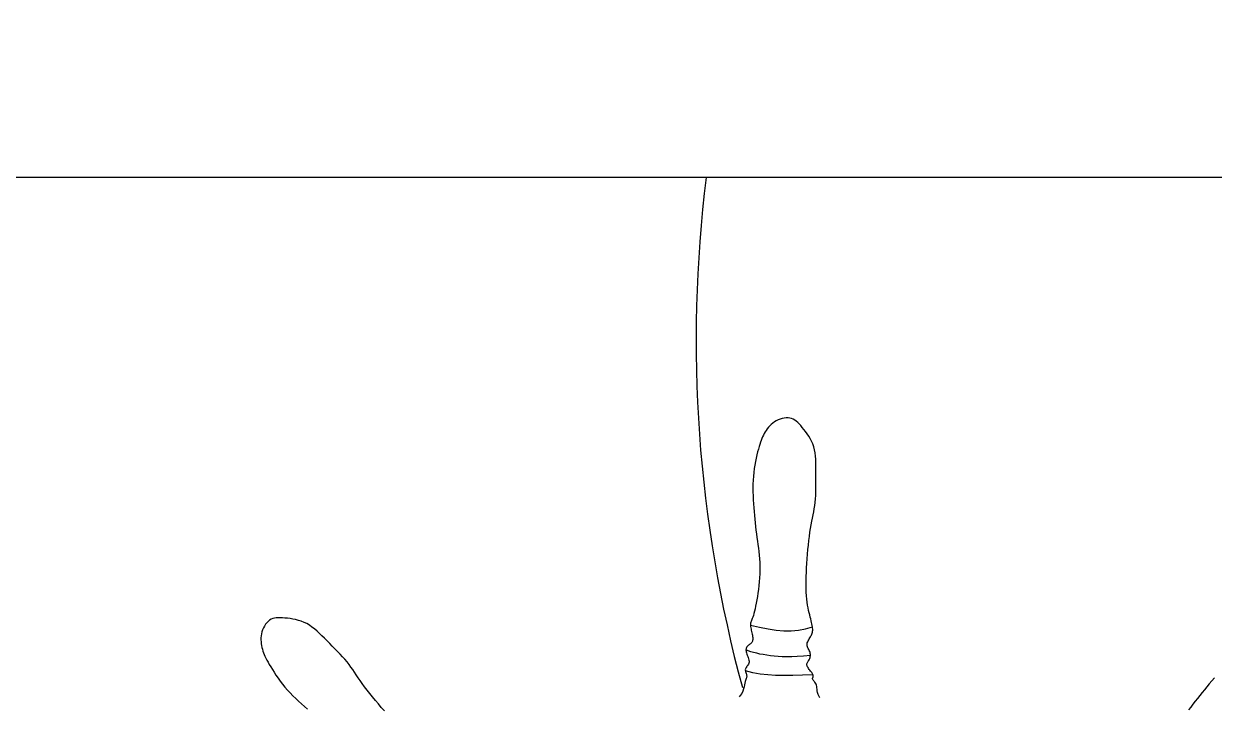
# Model space of a CAD drawing. Header units: inches. Extents: x 7.5 to 50, y 15.4 to 40.2.
# Drawn here: x 9.609 to 9.7707, y 21.4658 to 21.5588 of the extents above; entities that cross this region are included whole.
import ezdxf

# ---------------------------------------------------------------- set-up
doc = ezdxf.new("R2010")
doc.units = ezdxf.units.IN
doc.header["$MEASUREMENT"] = 0
doc.layers.add('02', color=2, linetype='Continuous')

msp = doc.modelspace()

# ---------------------------------------------------------------- linework, layer by layer
at = {"layer": '02'}
for points in [[(11.16826974418479, 23.56794742016897), (11.16826974418479, 21.53794742017013), (9.464629396372466, 21.53794742017013), (9.464629396372466, 23.56794742016897)], [(9.717175992946132, 21.46722423121643), (9.717066067080005, 21.46740160363803), (9.716929549626066, 21.46769948570833), (9.716847246787502, 21.46796567535163), (9.716803402914657, 21.46820377995861), (9.716782262125044, 21.4684174069636), (9.716768068769007, 21.46861016372819), (9.716745066964059, 21.46878565768672), (9.716701115756287, 21.46894697505301), (9.716638535303055, 21.46909511752271), (9.71656326045747, 21.4692305655855), (9.716481226305469, 21.46935379974563), (9.716398367467328, 21.46946530053643), (9.716320619028984, 21.46956554843306), (9.716253915843545, 21.4696550239543), (9.716204192996948, 21.46973420761893), (9.716175691499366, 21.46980379508128), (9.716165876756413, 21.46986534265412), (9.716170520563601, 21.46992062175665), (9.716185394250779, 21.46997140386626), (9.716206269380628, 21.47001946043125), (9.716228917748658, 21.47006656287082), (9.716249110684721, 21.47011448267691), (9.716262619984327, 21.47016499126872), (9.716265921755685, 21.47021965581477), (9.716258311918928, 21.4702792263353), (9.716239790241225, 21.47034424852715), (9.716210357421069, 21.47041526811623), (9.71617001345846, 21.47049283081393), (9.716118758819057, 21.47057748233161), (9.716056593502863, 21.4706697683952), (9.715983518208368, 21.47077023471608), (9.715900282883076, 21.47087894989196), (9.715810638661488, 21.47099407399325), (9.715719086392774, 21.47111329003489), (9.715630127158938, 21.47123428094452), (9.715548262274815, 21.471354729708), (9.715477992356746, 21.47147231931118), (9.715423818253903, 21.4715847327108), (9.715390241513951, 21.47168965289271), (9.715380376246749, 21.47178555795941), (9.715391790303393, 21.47187410656731), (9.715420664795666, 21.47195775253309), (9.71546318106818, 21.47203894967348), (9.715515520465551, 21.47212015177607), (9.7155738636339, 21.47220381267213), (9.7156343923835, 21.47229238616379), (9.715693287826134, 21.47238832603868), (9.71574709428939, 21.47249344964181), (9.715793810826717, 21.47260702830059), (9.715831799241705, 21.47272769692896), (9.715859422036438, 21.4728540903681), (9.715875041247337, 21.47298484350282), (9.715877018910824, 21.47311859118887), (9.715863717296152, 21.47325396831108), (9.715833498672573, 21.47338960973972), (9.715785952792494, 21.47352442381922), (9.715725582367732, 21.47365841283423), (9.715658117127596, 21.473791852529), (9.715589287499888, 21.47392501867686), (9.71552482344675, 21.47405818702206), (9.715470455628811, 21.47419163330884), (9.715431913775383, 21.47432563331055), (9.715414928081437, 21.47446046278598), (9.715423546307711, 21.4745962601966), (9.71545508508104, 21.47473261490192), (9.71550517812836, 21.47486897899322), (9.715569459875105, 21.47500480453269), (9.715643563815384, 21.47513954359707), (9.715723124141796, 21.47527264826309), (9.715803774814113, 21.47540357062204), (9.715881149792104, 21.4755317627361), (9.71595151982735, 21.47565704081459), (9.716013703537165, 21.47578067761166), (9.716067155399351, 21.4759043099995), (9.716111331055863, 21.47602957486485), (9.716145685450165, 21.47615810907988), (9.71616967352572, 21.47629154953135), (9.716182750691651, 21.47643153309142), (9.716184371891423, 21.47657969664684), (9.71617424236144, 21.47673760896684), (9.716153067345722, 21.47690656652518), (9.716121802846892, 21.47708779763449), (9.716081404634743, 21.47728253068014), (9.716032827780573, 21.47749199397473), (9.715977028287007, 21.47771741590365), (9.715914961691006, 21.47796002479405), (9.715847583762361, 21.47822104898766), (9.715776054696171, 21.47850169422706), (9.715702353087245, 21.47880307568372), (9.71562866265419, 21.47912628588634), (9.715557166649951, 21.47947241739272), (9.715490048560305, 21.47984256273154), (9.715429491638197, 21.48023781447515), (9.715377679602234, 21.4806592651377), (9.715336795938192, 21.48110800729152), (9.71530850049573, 21.48158456473281), (9.715292360442682, 21.4820871864005), (9.715287419776423, 21.48261355253013), (9.715292722028671, 21.48316134331359), (9.715307311429633, 21.48372823897186), (9.715330231278195, 21.48431191971137), (9.715360525804563, 21.48491006573855), (9.715397238540454, 21.48552035728896), (9.715439572273745, 21.4861399061712), (9.715487365187137, 21.48676355071908), (9.715540614486663, 21.48738556088316), (9.715599317378356, 21.48800020661398), (9.715663470835416, 21.48860175784754), (9.715733071831046, 21.48918448453438), (9.715808117804109, 21.48974265662506), (9.715888605494975, 21.49027054405557), (9.715974123957558, 21.49076455398714), (9.716062629171638, 21.49122964232189), (9.716151669430538, 21.49167290215807), (9.716238792096256, 21.49210142662302), (9.716321544996454, 21.49252230881499), (9.716397476191624, 21.49294264186134), (9.716464133509426, 21.49336951884576), (9.716519065010353, 21.49381003288105), (9.716560563580124, 21.49426947270073), (9.716589905130668, 21.49474590943388), (9.71660911039914, 21.49523560983031), (9.71662020082119, 21.49573484063982), (9.716625197133972, 21.49623986862677), (9.716626120540305, 21.4967469605264), (9.716624992010175, 21.49725238310308), (9.71662383251357, 21.49775240307751), (9.716623621103345, 21.49824377508154), (9.716621168698175, 21.49872520508612), (9.716612244066773, 21.49919588695881), (9.716592615512191, 21.49965501452349), (9.716558052035971, 21.50010178163317), (9.716504322406827, 21.50053538214085), (9.716427195393472, 21.50095500989952), (9.716322439298956, 21.50135985871854), (9.716187369120298, 21.50174916862412), (9.716025482206597, 21.50212236418989), (9.715841821436761, 21.50247891617725), (9.715641430388196, 21.50281829530392), (9.715429352172642, 21.50313997231675), (9.71521062990184, 21.50344341794804), (9.714990307153194, 21.50372810294463), (9.714773426572783, 21.50399349805335), (9.714563688305198, 21.50423888379843), (9.71435941853094, 21.50446277998814), (9.714157599066375, 21.50466351617903), (9.713955212659194, 21.50483942195675), (9.713749241824253, 21.50498882692151), (9.713536669076412, 21.50511006062985), (9.713314476930528, 21.50520145268198), (9.713079647668629, 21.50526133264899), (9.712830354035823, 21.50528866335768), (9.712569530862375, 21.50528494046845), (9.712301303208797, 21.50525229294104), (9.712029795902772, 21.50519284967701), (9.711759133771984, 21.50510873960699), (9.711493442342608, 21.50500209164708), (9.711236845976664, 21.50487503471337), (9.710993470200329, 21.50472969773651), (9.710766618181943, 21.5045681914136), (9.710556307849465, 21.50439255355119), (9.710361735005854, 21.50420480373683), (9.710182095919727, 21.50400696155808), (9.710016586859702, 21.50380104658795), (9.709864403628735, 21.50358907841397), (9.709724742728277, 21.50337307662372), (9.709596799961282, 21.50315506080475), (9.70947958696167, 21.50293598614477), (9.709371376126064, 21.50271255031945), (9.709270255216389, 21.50248038661918), (9.709174311761736, 21.50223512829067), (9.70908163398969, 21.50197240863887), (9.708990309429346, 21.50168786092505), (9.708898426075457, 21.50137711842505), (9.708804071224286, 21.50103581444379), (9.708706106799646, 21.50066090143188), (9.708606489510267, 21.50025460877183), (9.708507949295445, 21.49982048499184), (9.7084132170258, 21.49936207866373), (9.70832502287346, 21.4988829383157), (9.708246097010552, 21.49838661253413), (9.708179170307695, 21.49787664984721), (9.708126972937016, 21.49735659882678), (9.70809148489031, 21.49682966655488), (9.70807168357539, 21.49629769431446), (9.708065796219735, 21.49576218195686), (9.708072050283654, 21.49522462927522), (9.708088672761797, 21.4946865361209), (9.70811389064881, 21.49414940230159), (9.708145931405006, 21.4936147276541), (9.708183022025032, 21.49308401200066), (9.708223685198455, 21.49255850519072), (9.708267625463186, 21.49203845719709), (9.708314842819227, 21.49152386804887), (9.708365337033747, 21.4910147377315), (9.708419108572407, 21.49051106627409), (9.708476157202377, 21.49001285366209), (9.708536482690825, 21.48952009991005), (9.708600085270582, 21.48903280503252), (9.708666532807975, 21.48855058225414), (9.708733664168967, 21.48807149772725), (9.708798885853021, 21.48759323082883), (9.708859604592426, 21.48711346093584), (9.708913227119474, 21.48662986742526), (9.708957159933625, 21.48614012965951), (9.70898880953434, 21.48564192703012), (9.70900558311957, 21.48513293891407), (9.709005615250199, 21.48461202743889), (9.708989953664123, 21.48408278577805), (9.708960374393492, 21.48354998989922), (9.708918653470455, 21.48301841572644), (9.708866566927163, 21.48249283919828), (9.708805890795766, 21.48197803628242), (9.708738401108413, 21.48147878288834), (9.708665873664422, 21.48099985498371), (9.708589948057188, 21.48054552818318), (9.70851171672809, 21.48011807689287), (9.70843213567975, 21.47971927516588), (9.708352160681962, 21.47935089706986), (9.708272747504516, 21.47901471670153), (9.708194852382867, 21.47871250811401), (9.708119431319638, 21.47844604538947), (9.70804743985179, 21.47821710259556), (9.707979855868025, 21.4780259758201), (9.707917745499863, 21.47786704926072), (9.707862196299239, 21.47773322909158), (9.707814296516581, 21.47761742151594), (9.707775133470996, 21.47751253273706), (9.707745795412912, 21.4774114689582), (9.707727369894265, 21.47730713635352), (9.707720945165484, 21.47719244115539), (9.707727063721968, 21.47706197188487), (9.707744089462786, 21.47691704656715), (9.707769840764804, 21.47676066553064), (9.707802136470555, 21.476595829162), (9.707838794956906, 21.47642553778966), (9.70787763529922, 21.47625279180026), (9.707916475874363, 21.47608059150767), (9.707953135524868, 21.47591193731311), (9.707985523431553, 21.47574942028692), (9.708011912223874, 21.47559399459821), (9.708030664869575, 21.47544620511432), (9.708040144336401, 21.47530659673172), (9.708038713824926, 21.47517571434688), (9.708024736535727, 21.47505410282717), (9.707996575436546, 21.47494230709814), (9.70795259396079, 21.47484087201261), (9.707892064047037, 21.47474988817081), (9.70781789561267, 21.47466762894434), (9.707733907545908, 21.47459191337945), (9.707643918734966, 21.4745205605515), (9.707551748068063, 21.47445138949221), (9.707461214666246, 21.47438221927693), (9.707376137417732, 21.47431086896646), (9.707300334977909, 21.47423515762163), (9.707237035543649, 21.47415317684605), (9.707187102683811, 21.47406410850196), (9.707150808810248, 21.47396740699438), (9.707128426800473, 21.47386252675748), (9.70712022906634, 21.47374892219629), (9.707126488252534, 21.4736260477304), (9.707147476770906, 21.47349335775031), (9.707183467498972, 21.47335030670471), (9.707233732608138, 21.47319693966089), (9.707293543773694, 21.47303566452425), (9.707357172430484, 21.47286947983336), (9.707418890246181, 21.4727013841413), (9.70747296865563, 21.47253437600117), (9.707513678860842, 21.47237145399519), (9.707535292296662, 21.47221561664734), (9.707532080863594, 21.47206986255438), (9.707500497852443, 21.47193628180791), (9.707445727237491, 21.47181333085715), (9.70737513484898, 21.47169855768986), (9.707296086749984, 21.4715895103083), (9.707215948770745, 21.47148373668566), (9.707142087207167, 21.47137878486789), (9.707081867656662, 21.47127220279905), (9.707042656182303, 21.47116153851054), (9.707029590890734, 21.47104511195463), (9.707038898062883, 21.47092433100003), (9.707064575557588, 21.47080137546542), (9.707100621932177, 21.47067842518405), (9.707141035045488, 21.47055766000373), (9.70717981322202, 21.47044125972858), (9.70721095478627, 21.47033140420641), (9.707228457829906, 21.47023027327047), (9.707227877150281, 21.47013860364056), (9.707210995298801, 21.47005135969918), (9.70718115176539, 21.46996206271539), (9.707141685574307, 21.46986423397281), (9.707095935982643, 21.46975139474049), (9.70704724224749, 21.46961706627295), (9.70699894362594, 21.46945476988291), (9.706954379142253, 21.46925802681032), (9.70691407033707, 21.46902290362883), (9.706867264625608, 21.46875564794133), (9.70680039193946, 21.46846505265527), (9.706699881977393, 21.46815991064901), (9.706552164438172, 21.46784901483003), (9.706343669020562, 21.46754115809123), (9.706176017918615, 21.46736569397869)], [(9.657971556573166, 21.46546779009183), (9.657563403756349, 21.46593581180165), (9.657156215324058, 21.4664105898493), (9.656754040666847, 21.46688807043498), (9.656360929640933, 21.46736419975893), (9.65598093210253, 21.46783492400679), (9.655618097442193, 21.46829618937878), (9.655276475516139, 21.46874394206058), (9.654960116180582, 21.46917412826694), (9.654671269045203, 21.46958391676268), (9.654404984829007, 21.46997536661471), (9.654154513538806, 21.47035175949819), (9.653913106112732, 21.47071637704463), (9.653674012557595, 21.47107250091464), (9.653430483811526, 21.47142341276882), (9.653175770114167, 21.47177239425324), (9.652903121937989, 21.47212272702851), (9.652607592795967, 21.47247694401555), (9.652291448828755, 21.47283458324925), (9.651958758519022, 21.47319443398116), (9.651613591047926, 21.47355528553559), (9.651260015363796, 21.47391592717864), (9.65090210018213, 21.47427514822008), (9.650543914451255, 21.474631737926), (9.650189527119501, 21.4749844855916), (9.649841925171195, 21.47533178864357), (9.649499768665983, 21.47567047693261), (9.649160635466679, 21.47599698848459), (9.648822103901757, 21.47630776126713), (9.648481751834034, 21.47659923329153), (9.648137157359152, 21.47686784256909), (9.647785898572756, 21.47711002706743), (9.647425553570493, 21.47732222479787), (9.647054760758756, 21.47750199942053), (9.646676400252609, 21.47765141710367), (9.646294412245034, 21.47777366972256), (9.645912737161844, 21.47787194913796), (9.645535315196021, 21.47794944718149), (9.64516608677338, 21.47800935569936), (9.644808992319732, 21.47805486656686), (9.64446797179523, 21.47808917161561), (9.644146150718434, 21.478114378254), (9.643843391486435, 21.4781282560372), (9.643558741589068, 21.47812749009714), (9.643291248749001, 21.47810876553664), (9.643039960223241, 21.4780687674585), (9.642803923268794, 21.4780041810092), (9.642582185841157, 21.47791169127701), (9.642373794731675, 21.47778798339383), (9.642178191845296, 21.47763103198046), (9.641996394651933, 21.47744396970044), (9.641829814338116, 21.47723121874984), (9.641679862323208, 21.47699720132474), (9.641547950259401, 21.47674633960666), (9.641435489333226, 21.47648305579165), (9.641343891196875, 21.47621177206126), (9.641274567269711, 21.47593691059698), (9.641228361097156, 21.47566229984765), (9.641203843797548, 21.47538939320035), (9.641199019313781, 21.47511905028038), (9.641211890890254, 21.47485213075667), (9.641240462004198, 21.47458949423996), (9.641282736365675, 21.47433200038464), (9.641336717451914, 21.47408050881601), (9.641400408740147, 21.4738358791739), (9.641472435831083, 21.4735980878551), (9.641553912120862, 21.47336357821147), (9.641646573361932, 21.4731279103518), (9.64175215507391, 21.472886644414), (9.641872392776413, 21.47263534047776), (9.642009022221892, 21.47236955865188), (9.642163778929962, 21.47208485907428), (9.642338398420243, 21.47177680183919), (9.642534230644806, 21.47144242702885), (9.642751082819878, 21.47108469456104), (9.64298837636131, 21.47070804431238), (9.64324553268495, 21.4703169162032), (9.643521973206653, 21.46991575009557), (9.643817119807927, 21.46950898589527), (9.644130393438964, 21.46910106347892), (9.644461215981273, 21.46869642275229), (9.644808719442217, 21.4682987314383), (9.645170878893687, 21.46790856864497), (9.645545380464746, 21.46752574132658), (9.645929909818797, 21.46715005645198), (9.646322153084903, 21.46678132094636), (9.646719795693635, 21.46641934179312), (9.647120524006887, 21.466063925932), (9.647522023688062, 21.46571488031729)], [(9.707724004560141, 21.47712720652013), (9.70896050035487, 21.47683451409936), (9.71012190500739, 21.47660227226985), (9.71121964049059, 21.47643812895073), (9.712265129243015, 21.476349732032), (9.713269793936043, 21.47634472941824), (9.71424505700822, 21.47643076902856), (9.715202340665265, 21.47661549875298), (9.716153067345722, 21.47690656652518)], [(9.715875041247337, 21.47298484350282), (9.714929602616458, 21.47290213769262), (9.714086179197757, 21.4728481465219), (9.713331721997811, 21.4728200387846), (9.712653182721688, 21.47281498326007), (9.712037511910303, 21.47283014871315), (9.711471661035894, 21.47286270396686), (9.710942581105037, 21.47290981777147), (9.71043722358997, 21.47296865893546), (9.709945347434832, 21.47303683978058), (9.709467944265334, 21.47311374681264), (9.70900881341192, 21.47319921010891), (9.708571754437862, 21.47329305968848), (9.708160566906436, 21.47339512564319), (9.707779050613745, 21.47350523800666), (9.707431004890232, 21.47362322684163), (9.70712022906634, 21.47374892219629)], [(9.716225073947562, 21.47037975831442), (9.7147914104117, 21.47032347771998), (9.713481216034843, 21.47028187360517), (9.712273526280178, 21.47026537231537), (9.71114737684372, 21.4702844002251), (9.710081803654312, 21.47034938369431), (9.70905584217514, 21.47047074906838), (9.708048528567879, 21.47065892272182), (9.707038898062883, 21.47092433100003)], [(9.770778769669114, 21.46994460698003), (9.770429723937987, 21.46954310731341), (9.770086887800126, 21.46914276469867), (9.769750228659241, 21.46874396480522), (9.769419746980994, 21.46834670766217), (9.769095442299722, 21.46795099325497), (9.768777315081088, 21.46755682159816), (9.76846536485943, 21.4671641926772), (9.76815959210041, 21.46677310652118), (9.767859996338366, 21.46638356313012), (9.767565998756318, 21.46599559462008), (9.767274703872381, 21.46560936173152)]]:
    msp.add_lwpolyline(points, dxfattribs=at)
msp.add_arc((9.880159441423594, 21.5157804857237), 0.179819832834662, 172.9189640156205, 195.1984038323566, dxfattribs=at)

doc.saveas('drawing.dxf')
